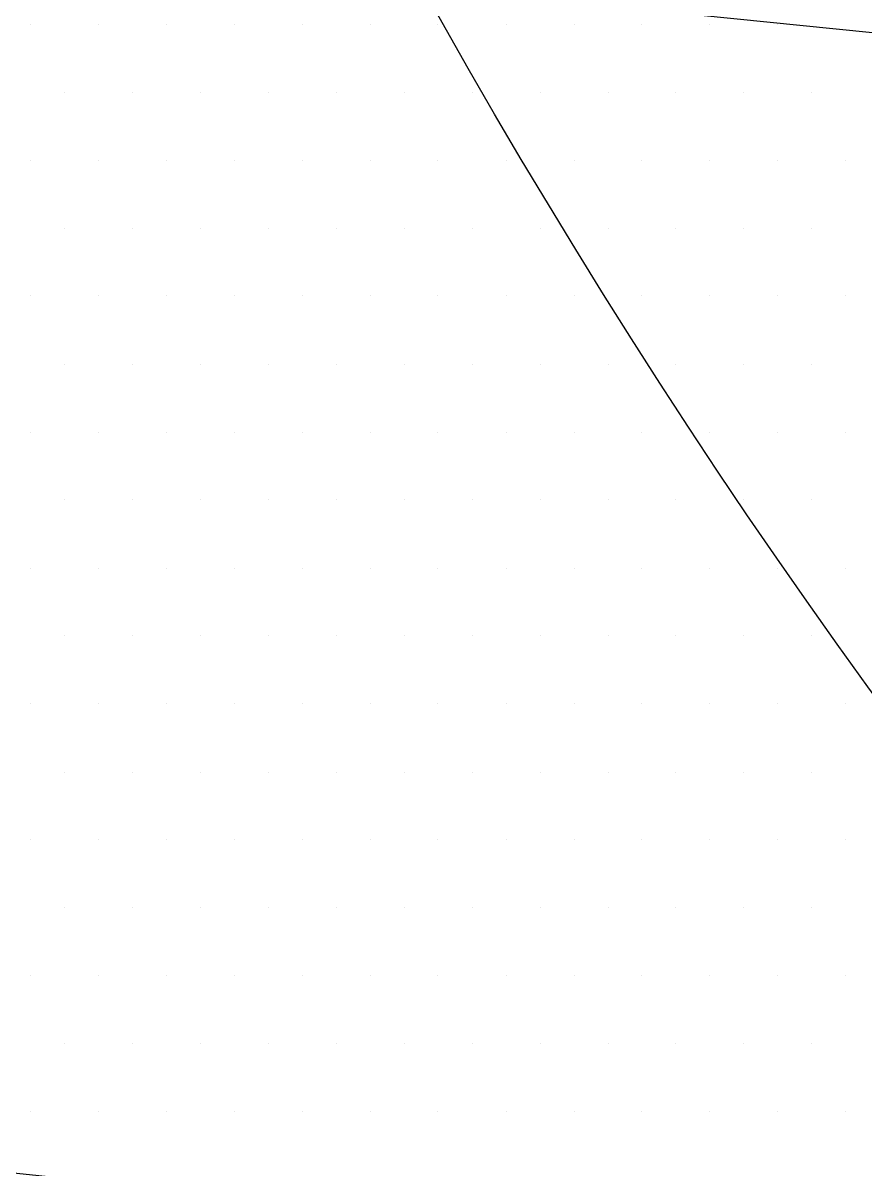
# Paper-space layout 'TOP_A1_00200_01-01-2017_MODELE' of a CAD drawing. Header units: millimetres. Extents: x -52 to 293, y -3 to 294.
# Drawn here: x -28.095 to -26.957, y 49.987 to 51.535 of the extents above; entities that cross this region are included whole.
import ezdxf

# ---------------------------------------------------------------- set-up
doc = ezdxf.new("R2010")
doc.units = ezdxf.units.MM
doc.header["$LTSCALE"] = 2
doc.linetypes.add('CACHEX2', pattern=[0.75, 0.5, -0.25])
for name, color, linetype in [('CALQUE_7', 4, 'Continuous'), ('CARTOUCHE', 7, 'Continuous'), ('rosace', 7, 'Continuous')]:
    doc.layers.add(name, color=color, linetype=linetype)

# ---------------------------------------------------------------- blocks, each defined once
blk = doc.blocks.new('A$C715108E3')
at = {"layer": 'CALQUE_7', "color": 131}
for p, q in [((-19.3313, -18.4684), (-19.3313, -18.4684)), ((-19.2395, -18.4684), (-19.2395, -18.4684)), ((-19.1476, -18.4684), (-19.1476, -18.4684)), ((-19.0562, -18.4684), (-19.0562, -18.4684)), ((-18.9643, -18.4684), (-18.9643, -18.4684)), ((-18.8725, -18.4684), (-18.8725, -18.4684)), ((-18.7812, -18.4684), (-18.7812, -18.4684)), ((-18.6892, -18.4684), (-18.6892, -18.4684)), ((-18.5974, -18.4684), (-18.5974, -18.4684)), ((-18.5056, -18.4684), (-18.5056, -18.4684)), ((-18.4141, -18.4684), (-18.4141, -18.4684)), ((-18.3223, -18.4684), (-18.3223, -18.4684)), ((-19.2852, -18.5599), (-19.2852, -18.5599)), ((-19.1941, -18.5599), (-19.1941, -18.5599)), ((-19.1019, -18.5599), (-19.1019, -18.5599)), ((-19.0101, -18.5599), (-19.0101, -18.5599)), ((-18.9186, -18.5599), (-18.9186, -18.5599)), ((-18.8268, -18.5599), (-18.8268, -18.5599)), ((-18.7349, -18.5599), (-18.7349, -18.5599)), ((-18.6431, -18.5599), (-18.6431, -18.5599)), ((-18.5515, -18.5599), (-18.5515, -18.5599)), ((-18.4598, -18.5599), (-18.4598, -18.5599)), ((-18.3678, -18.5599), (-18.3678, -18.5599)), ((-18.2765, -18.5599), (-18.2765, -18.5599)), ((-19.3313, -18.6525), (-19.3313, -18.6525)), ((-19.2395, -18.6525), (-19.2395, -18.6525)), ((-19.1476, -18.6525), (-19.1476, -18.6525)), ((-19.0562, -18.6525), (-19.0562, -18.6525)), ((-18.9643, -18.6525), (-18.9643, -18.6525)), ((-18.8725, -18.6525), (-18.8725, -18.6525)), ((-18.7812, -18.6525), (-18.7812, -18.6525)), ((-18.6892, -18.6525), (-18.6892, -18.6525)), ((-18.5974, -18.6525), (-18.5974, -18.6525)), ((-18.5056, -18.6525), (-18.5056, -18.6525)), ((-18.4141, -18.6525), (-18.4141, -18.6525)), ((-18.3223, -18.6525), (-18.3223, -18.6525)), ((-18.2302, -18.6525), (-18.2302, -18.6525)), ((-19.2852, -18.7438), (-19.2852, -18.7438)), ((-19.1941, -18.7438), (-19.1941, -18.7438)), ((-19.1019, -18.7438), (-19.1019, -18.7438)), ((-19.0101, -18.7438), (-19.0101, -18.7438)), ((-18.9186, -18.7438), (-18.9186, -18.7438)), ((-18.8268, -18.7438), (-18.8268, -18.7438)), ((-18.7349, -18.7438), (-18.7349, -18.7438)), ((-18.6431, -18.7438), (-18.6431, -18.7438)), ((-18.5515, -18.7438), (-18.5515, -18.7438)), ((-18.4598, -18.7438), (-18.4598, -18.7438)), ((-18.3678, -18.7438), (-18.3678, -18.7438)), ((-18.2765, -18.7438), (-18.2765, -18.7438)), ((-19.3313, -18.835), (-19.3313, -18.835)), ((-19.2395, -18.835), (-19.2395, -18.835)), ((-19.1476, -18.835), (-19.1476, -18.835)), ((-19.0562, -18.835), (-19.0562, -18.835)), ((-18.9643, -18.835), (-18.9643, -18.835)), ((-18.8725, -18.835), (-18.8725, -18.835)), ((-18.7812, -18.835), (-18.7812, -18.835)), ((-18.6892, -18.835), (-18.6892, -18.835)), ((-18.5974, -18.835), (-18.5974, -18.835)), ((-18.5056, -18.835), (-18.5056, -18.835)), ((-18.4141, -18.835), (-18.4141, -18.835)), ((-18.3223, -18.835), (-18.3223, -18.835)), ((-18.2302, -18.835), (-18.2302, -18.835)), ((-19.2852, -18.9276), (-19.2852, -18.9276)), ((-19.1941, -18.9276), (-19.1941, -18.9276)), ((-19.1019, -18.9276), (-19.1019, -18.9276)), ((-19.0101, -18.9276), (-19.0101, -18.9276)), ((-18.9186, -18.9276), (-18.9186, -18.9276)), ((-18.8268, -18.9276), (-18.8268, -18.9276)), ((-18.7349, -18.9276), (-18.7349, -18.9276)), ((-18.6431, -18.9276), (-18.6431, -18.9276)), ((-18.5515, -18.9276), (-18.5515, -18.9276)), ((-18.4598, -18.9276), (-18.4598, -18.9276)), ((-18.3678, -18.9276), (-18.3678, -18.9276)), ((-18.2765, -18.9276), (-18.2765, -18.9276)), ((-19.3313, -19.0189), (-19.3313, -19.0189)), ((-19.2395, -19.0189), (-19.2395, -19.0189)), ((-19.1476, -19.0189), (-19.1476, -19.0189)), ((-19.0562, -19.0189), (-19.0562, -19.0189)), ((-18.9643, -19.0189), (-18.9643, -19.0189)), ((-18.8725, -19.0189), (-18.8725, -19.0189)), ((-18.7812, -19.0189), (-18.7812, -19.0189)), ((-18.6892, -19.0189), (-18.6892, -19.0189)), ((-18.5974, -19.0189), (-18.5974, -19.0189)), ((-18.5056, -19.0189), (-18.5056, -19.0189)), ((-18.4141, -19.0189), (-18.4141, -19.0189)), ((-18.3223, -19.0189), (-18.3223, -19.0189)), ((-18.2302, -19.0189), (-18.2302, -19.0189)), ((-19.2852, -19.1101), (-19.2852, -19.1101)), ((-19.1941, -19.1101), (-19.1941, -19.1101)), ((-19.1019, -19.1101), (-19.1019, -19.1101)), ((-19.0101, -19.1101), (-19.0101, -19.1101)), ((-18.9186, -19.1101), (-18.9186, -19.1101)), ((-18.8268, -19.1101), (-18.8268, -19.1101)), ((-18.7349, -19.1101), (-18.7349, -19.1101)), ((-18.6431, -19.1101), (-18.6431, -19.1101)), ((-18.5515, -19.1101), (-18.5515, -19.1101)), ((-18.4598, -19.1101), (-18.4598, -19.1101)), ((-18.3678, -19.1101), (-18.3678, -19.1101)), ((-18.2765, -19.1101), (-18.2765, -19.1101)), ((-19.3313, -19.2027), (-19.3313, -19.2027)), ((-19.2395, -19.2027), (-19.2395, -19.2027)), ((-19.1476, -19.2027), (-19.1476, -19.2027)), ((-19.0562, -19.2027), (-19.0562, -19.2027)), ((-18.9643, -19.2027), (-18.9643, -19.2027)), ((-18.8725, -19.2027), (-18.8725, -19.2027)), ((-18.7812, -19.2027), (-18.7812, -19.2027)), ((-18.6892, -19.2027), (-18.6892, -19.2027)), ((-18.5974, -19.2027), (-18.5974, -19.2027)), ((-18.5056, -19.2027), (-18.5056, -19.2027)), ((-18.4141, -19.2027), (-18.4141, -19.2027)), ((-18.3223, -19.2027), (-18.3223, -19.2027)), ((-18.2302, -19.2027), (-18.2302, -19.2027)), ((-19.2852, -19.294), (-19.2852, -19.294)), ((-19.1941, -19.294), (-19.1941, -19.294)), ((-19.1019, -19.294), (-19.1019, -19.294)), ((-19.0101, -19.294), (-19.0101, -19.294)), ((-18.9186, -19.294), (-18.9186, -19.294)), ((-18.8268, -19.294), (-18.8268, -19.294)), ((-18.7349, -19.294), (-18.7349, -19.294)), ((-18.6431, -19.294), (-18.6431, -19.294)), ((-18.5515, -19.294), (-18.5515, -19.294)), ((-18.4598, -19.294), (-18.4598, -19.294)), ((-18.3678, -19.294), (-18.3678, -19.294)), ((-18.2765, -19.294), (-18.2765, -19.294)), ((-19.3313, -19.3855), (-19.3313, -19.3855)), ((-19.2395, -19.3855), (-19.2395, -19.3855)), ((-19.1476, -19.3855), (-19.1476, -19.3855)), ((-19.0562, -19.3855), (-19.0562, -19.3855)), ((-18.9643, -19.3855), (-18.9643, -19.3855)), ((-18.8725, -19.3855), (-18.8725, -19.3855)), ((-18.7812, -19.3855), (-18.7812, -19.3855)), ((-18.6892, -19.3855), (-18.6892, -19.3855)), ((-18.5974, -19.3855), (-18.5974, -19.3855)), ((-18.5056, -19.3855), (-18.5056, -19.3855)), ((-18.4141, -19.3855), (-18.4141, -19.3855)), ((-18.3223, -19.3855), (-18.3223, -19.3855)), ((-18.2302, -19.3855), (-18.2302, -19.3855)), ((-19.2852, -19.4779), (-19.2852, -19.4779)), ((-19.1941, -19.4779), (-19.1941, -19.4779)), ((-19.1019, -19.4779), (-19.1019, -19.4779)), ((-19.0101, -19.4779), (-19.0101, -19.4779)), ((-18.9186, -19.4779), (-18.9186, -19.4779)), ((-18.8268, -19.4779), (-18.8268, -19.4779)), ((-18.7349, -19.4779), (-18.7349, -19.4779)), ((-18.6431, -19.4779), (-18.6431, -19.4779)), ((-18.5515, -19.4779), (-18.5515, -19.4779)), ((-18.4598, -19.4779), (-18.4598, -19.4779)), ((-18.3678, -19.4779), (-18.3678, -19.4779)), ((-18.2765, -19.4779), (-18.2765, -19.4779)), ((-19.3313, -19.5693), (-19.3313, -19.5693)), ((-19.2395, -19.5693), (-19.2395, -19.5693)), ((-19.1476, -19.5693), (-19.1476, -19.5693)), ((-19.0562, -19.5693), (-19.0562, -19.5693)), ((-18.9643, -19.5693), (-18.9643, -19.5693)), ((-18.8725, -19.5693), (-18.8725, -19.5693)), ((-18.7812, -19.5693), (-18.7812, -19.5693)), ((-18.6892, -19.5693), (-18.6892, -19.5693)), ((-18.5974, -19.5693), (-18.5974, -19.5693)), ((-18.5056, -19.5693), (-18.5056, -19.5693)), ((-18.4141, -19.5693), (-18.4141, -19.5693)), ((-18.3223, -19.5693), (-18.3223, -19.5693)), ((-18.2302, -19.5693), (-18.2302, -19.5693)), ((-19.2852, -19.6606), (-19.2852, -19.6606)), ((-19.1941, -19.6606), (-19.1941, -19.6606)), ((-19.1019, -19.6606), (-19.1019, -19.6606)), ((-19.0101, -19.6606), (-19.0101, -19.6606)), ((-18.9186, -19.6606), (-18.9186, -19.6606)), ((-18.8268, -19.6606), (-18.8268, -19.6606)), ((-18.7349, -19.6606), (-18.7349, -19.6606)), ((-18.6431, -19.6606), (-18.6431, -19.6606)), ((-18.5515, -19.6606), (-18.5515, -19.6606)), ((-18.4598, -19.6606), (-18.4598, -19.6606)), ((-18.3678, -19.6606), (-18.3678, -19.6606)), ((-18.2765, -19.6606), (-18.2765, -19.6606)), ((-19.3313, -19.753), (-19.3313, -19.753)), ((-19.2395, -19.753), (-19.2395, -19.753)), ((-19.1476, -19.753), (-19.1476, -19.753)), ((-19.0562, -19.753), (-19.0562, -19.753)), ((-18.9643, -19.753), (-18.9643, -19.753)), ((-18.8725, -19.753), (-18.8725, -19.753)), ((-18.7812, -19.753), (-18.7812, -19.753)), ((-18.6892, -19.753), (-18.6892, -19.753)), ((-18.5974, -19.753), (-18.5974, -19.753)), ((-18.5056, -19.753), (-18.5056, -19.753)), ((-18.4141, -19.753), (-18.4141, -19.753)), ((-18.3223, -19.753), (-18.3223, -19.753)), ((-18.2302, -19.753), (-18.2302, -19.753)), ((-19.2852, -19.8444), (-19.2852, -19.8444)), ((-19.1941, -19.8444), (-19.1941, -19.8444)), ((-19.1019, -19.8444), (-19.1019, -19.8444)), ((-19.0101, -19.8444), (-19.0101, -19.8444)), ((-18.9186, -19.8444), (-18.9186, -19.8444)), ((-18.8268, -19.8444), (-18.8268, -19.8444)), ((-18.7349, -19.8444), (-18.7349, -19.8444)), ((-18.6431, -19.8444), (-18.6431, -19.8444)), ((-18.5515, -19.8444), (-18.5515, -19.8444)), ((-18.4598, -19.8444), (-18.4598, -19.8444)), ((-18.3678, -19.8444), (-18.3678, -19.8444)), ((-18.2765, -19.8444), (-18.2765, -19.8444)), ((-19.3313, -19.9357), (-19.3313, -19.9357)), ((-19.2395, -19.9357), (-19.2395, -19.9357)), ((-19.1476, -19.9357), (-19.1476, -19.9357)), ((-19.0562, -19.9357), (-19.0562, -19.9357)), ((-18.9643, -19.9357), (-18.9643, -19.9357)), ((-18.8725, -19.9357), (-18.8725, -19.9357)), ((-18.7812, -19.9357), (-18.7812, -19.9357)), ((-18.6892, -19.9357), (-18.6892, -19.9357)), ((-18.5974, -19.9357), (-18.5974, -19.9357)), ((-18.5056, -19.9357), (-18.5056, -19.9357)), ((-18.4141, -19.9357), (-18.4141, -19.9357)), ((-18.3223, -19.9357), (-18.3223, -19.9357)), ((-18.2302, -19.9357), (-18.2302, -19.9357))]:
    blk.add_line(p, q, dxfattribs=at)
blk.add_lwpolyline([(-13.895, -18.9134), (-20.3713, -18.2597), (-20.2455, -18.5991), (-19.5037, -19.9063), (-19.4659, -20.0075), (-15.0643, -20.4719), (-16.7516, -22.8048), (-16.3741, -23.1322), (-15.8207, -23.5348), (-15.4563, -23.799), (-13.7331, -21.4856)], dxfattribs=at)
blk = doc.blocks.new('A$C581E6685')
at = {"layer": 'rosace', "color": 32, "linetype": 'CACHEX2', "ltscale": 1.5}
blk.add_ellipse((-38.0538, 23.8138), major_axis=(-19.0311, -3.534), ratio=0.590567, dxfattribs=at)
at = {"layer": 'rosace', "color": 32}
blk.add_ellipse((-37.6144, 23.8499), major_axis=(-13.5768, -4.2839), ratio=0.791971, dxfattribs=at)
at = {"layer": 'CARTOUCHE'}
blk.add_blockref('A$C715108E3', (-31.6739, 36.3189), dxfattribs=at)

psp = doc.layouts.new('TOP_A1_00200_01-01-2017_MODELE')

# ---------------------------------------------------------------- block references
at = {"layer": 'CARTOUCHE'}
psp.add_blockref('A$C581E6685', (22.9208, 33.6824), dxfattribs=at)

doc.saveas('drawing.dxf')
